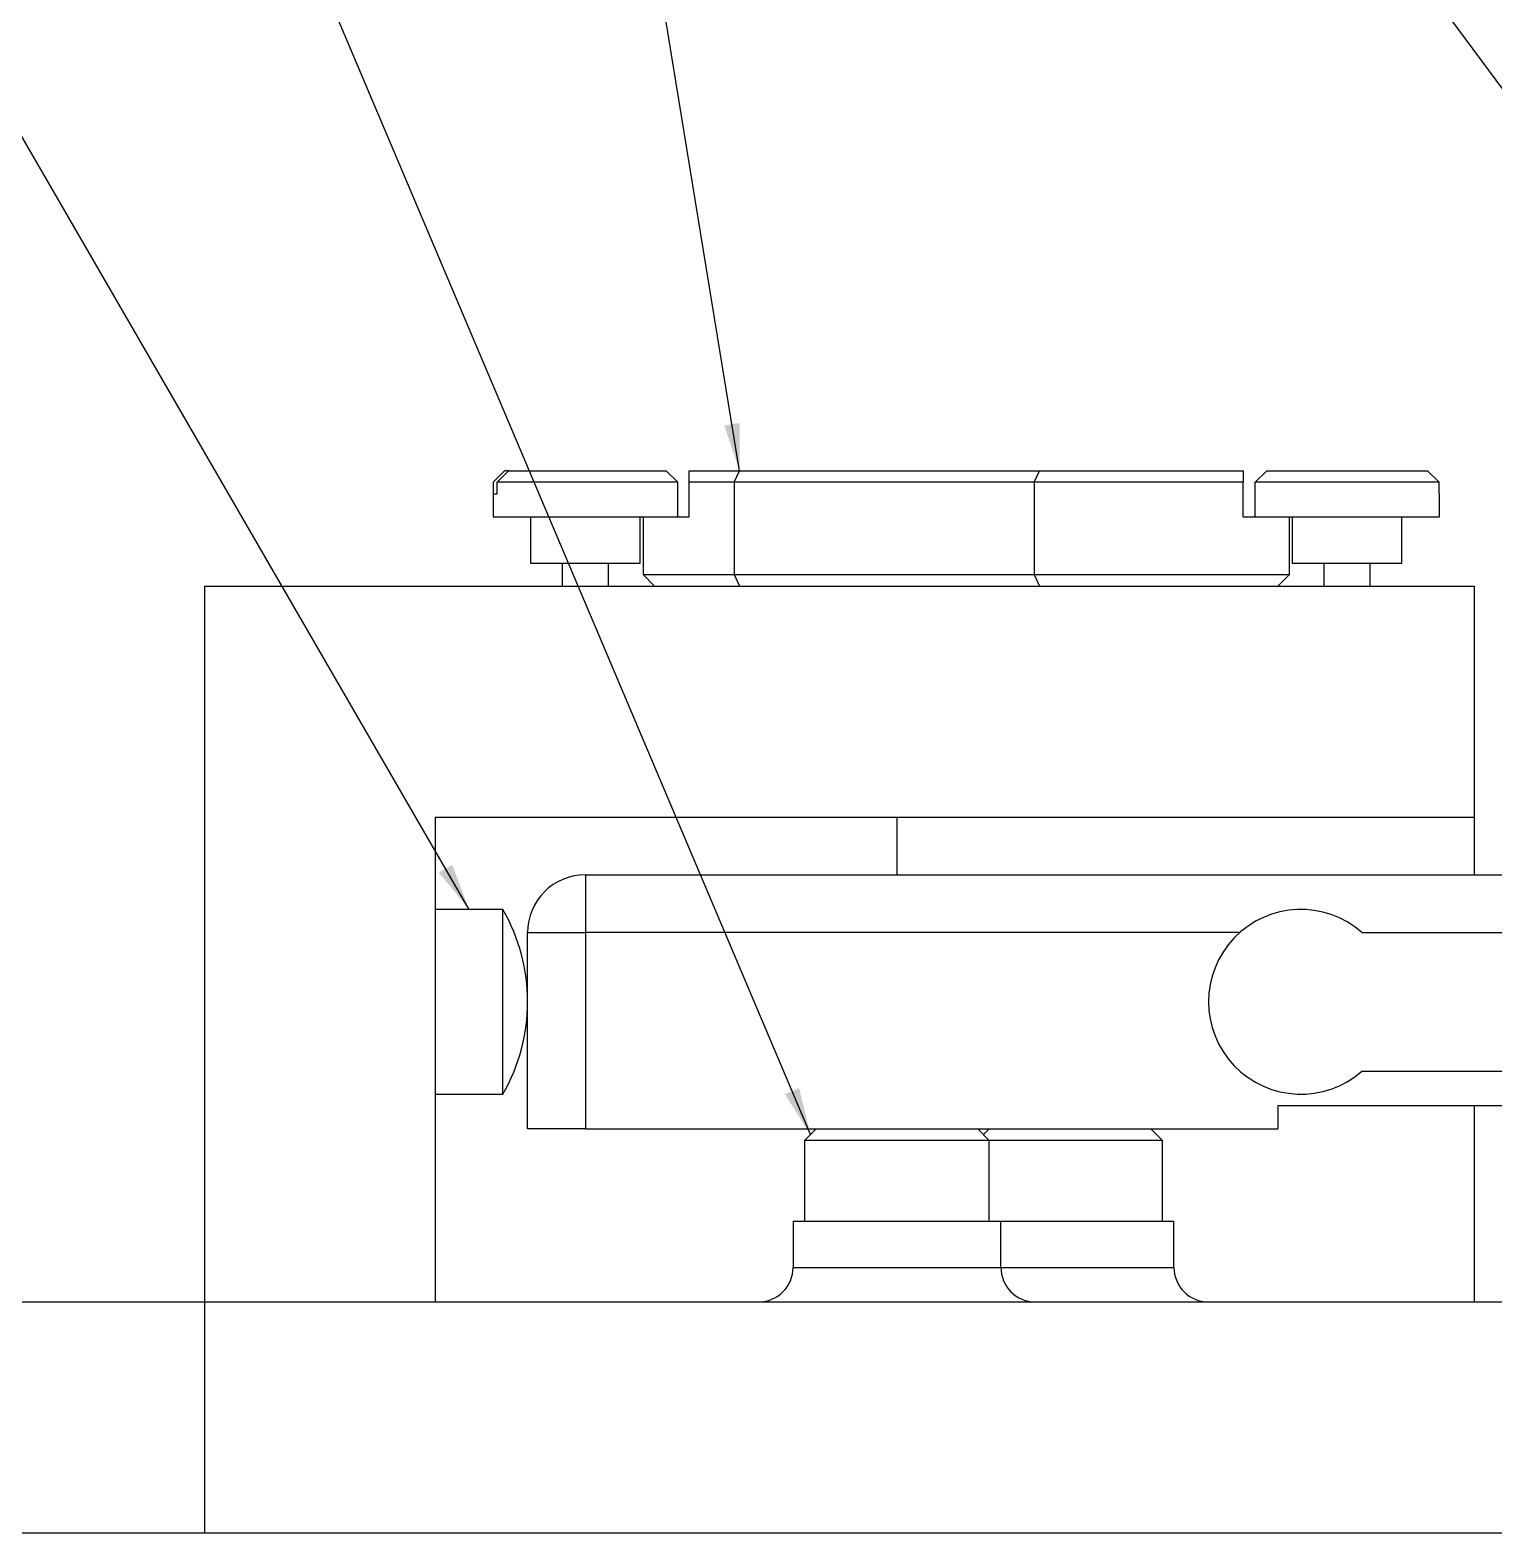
# Model space of a CAD drawing. Header units: millimetres. Extents: x 0 to 841, y 0 to 594.
# Drawn here: x 120.3 to 247.2, y 349.4 to 479.6 of the extents above; entities that cross this region are included whole.
import ezdxf

# ---------------------------------------------------------------- set-up
doc = ezdxf.new("R2010")
doc.units = ezdxf.units.MM
doc.layers.add('10', color=7, linetype='Continuous')
doc.dimstyles.new('SLDDIMSTYLE0', dxfattribs={"dimtxt": 0.18, "dimasz": 4.08, "dimexe": 0, "dimexo": 0.0625, "dimgap": 0, "dimtad": 0, "dimtih": 1, "dimtoh": 1, "dimdec": 0, "dimrnd": 1e-09, "dimzin": 0, "dimdsep": 46, "dimtxsty": 'Standard', "dimsah": 1, "dimcen": 0.09, "dimadec": 0, "dimazin": 0, "dimtfac": 4.08, "dimtdec": 0, "dimtofl": 0, "dimtmove": 0, "dimatfit": 3, "dimfxl": 0, "dimfrac": 2, "dimtolj": 1, "dimtzin": 0, "dimarcsym": 0})

msp = doc.modelspace()

# ---------------------------------------------------------------- linework, layer by layer
at = {"color": 7, "linetype": 'Continuous', "lineweight": 25}
for p, q in [((161.45, 441.44), (160.45, 440.44)), ((160.81, 440.44), (161.79, 441.44)), ((161.45, 441.44), (161.48, 441.44)), ((161.79, 441.44), (161.48, 441.44)), ((161.79, 441.44), (175.45, 441.44)), ((176.45, 440.44), (175.45, 441.44)), ((177.45, 440.44), (177.45, 441.44)), ((177.45, 441.44), (181.81, 441.44)), ((181.34, 440.44), (181.81, 441.44)), ((181.81, 441.44), (207.81, 441.44)), ((207.34, 440.44), (207.81, 441.44)), ((207.81, 441.44), (225.45, 441.44)), ((225.45, 441.44), (225.45, 440.44)), ((226.49, 440.44), (227.49, 441.44)), ((227.49, 441.44), (241.41, 441.44)), ((241.41, 441.44), (242.42, 440.44)), ((160.45, 440.44), (160.45, 437.44)), ((160.5, 440.44), (160.45, 440.44)), ((160.5, 439.44), (160.5, 440.44)), ((160.81, 439.44), (160.81, 440.44)), ((176.45, 440.44), (160.81, 440.44)), ((176.45, 437.44), (176.45, 440.44)), ((177.45, 437.44), (177.45, 440.44)), ((181.34, 440.44), (177.45, 440.44)), ((207.34, 440.44), (181.34, 440.44)), ((181.34, 440.44), (181.34, 432.44)), ((225.45, 440.44), (207.34, 440.44)), ((207.34, 440.44), (207.34, 432.44)), ((225.45, 437.44), (225.45, 440.44)), ((242.42, 440.44), (226.49, 440.44)), ((226.49, 439.44), (226.49, 440.44)), ((242.42, 439.44), (242.42, 440.44)), ((160.5, 439.44), (160.81, 439.44)), ((226.45, 439.44), (226.45, 437.44)), ((226.45, 439.44), (226.49, 439.44)), ((242.42, 439.44), (242.45, 439.44)), ((242.45, 437.44), (242.45, 439.44)), ((160.45, 437.44), (170.08, 437.44)), ((163.7, 437.44), (163.7, 433.44)), ((170.08, 437.44), (174.43, 437.44)), ((173.2, 433.44), (173.2, 437.44)), ((173.45, 437.44), (173.45, 432.44)), ((174.43, 437.44), (177.45, 437.44)), ((225.45, 437.44), (228.48, 437.44)), ((228.48, 437.44), (234.45, 437.44)), ((229.45, 432.44), (229.45, 437.44)), ((229.7, 437.44), (229.7, 433.44)), ((234.45, 437.44), (242.45, 437.44)), ((239.2, 433.44), (239.2, 437.44)), ((163.7, 433.44), (169.42, 433.44)), ((166.45, 433.44), (166.45, 431.44)), ((169.42, 433.44), (173.2, 433.44)), ((170.45, 431.44), (170.45, 433.44)), ((173.45, 432.44), (174.45, 431.44)), ((173.45, 432.44), (181.34, 432.44)), ((181.34, 432.44), (207.34, 432.44)), ((181.34, 432.44), (181.81, 431.44)), ((207.34, 432.44), (229.45, 432.44)), ((207.34, 432.44), (207.81, 431.44)), ((228.45, 431.44), (229.45, 432.44)), ((229.7, 433.44), (234.45, 433.44)), ((232.45, 433.44), (232.45, 431.44)), ((234.45, 433.44), (239.2, 433.44)), ((236.45, 431.44), (236.45, 433.44)), ((135.45, 431.44), (245.45, 431.44)), ((135.45, 431.44), (135.45, 369.44)), ((245.45, 431.44), (245.45, 411.44)), ((155.45, 411.44), (245.45, 411.44)), ((155.45, 411.44), (155.45, 369.44)), ((195.45, 411.44), (195.45, 406.44)), ((245.45, 411.44), (245.45, 406.44)), ((168.45, 406.44), (168.45, 401.44)), ((168.45, 406.44), (260.45, 406.44)), ((161.31, 403.44), (155.45, 403.44)), ((161.31, 387.44), (161.31, 403.44)), ((163.45, 401.44), (168.45, 401.44)), ((163.45, 384.44), (163.45, 401.44)), ((168.45, 401.44), (168.45, 384.44)), ((235.74, 401.44), (260.45, 401.44)), ((235.74, 389.44), (260.45, 389.44)), ((155.45, 387.44), (161.31, 387.44)), ((260.45, 386.44), (228.45, 386.44)), ((228.45, 386.44), (228.45, 384.44)), ((245.45, 386.44), (245.45, 369.44)), ((168.45, 384.44), (163.45, 384.44)), ((168.45, 384.44), (228.45, 384.44)), ((188.45, 384.44), (187.45, 383.44)), ((203.45, 383.44), (202.45, 384.44)), ((203.45, 384.44), (202.95, 383.94)), ((218.45, 383.44), (217.45, 384.44)), ((187.45, 383.44), (187.45, 376.44)), ((195.45, 383.44), (187.45, 383.44)), ((203.45, 383.44), (195.45, 383.44)), ((203.45, 376.44), (203.45, 383.44)), ((210.45, 383.44), (203.45, 383.44)), ((218.45, 383.44), (210.45, 383.44)), ((218.45, 376.44), (218.45, 383.44)), ((186.45, 376.44), (186.45, 372.44)), ((186.45, 376.44), (204.45, 376.44)), ((204.45, 372.44), (204.45, 376.44)), ((204.45, 376.44), (219.45, 376.44)), ((219.45, 372.44), (219.45, 376.44)), ((96.45, 369.44), (135.45, 369.44)), ((135.45, 369.44), (135.45, 349.44)), ((135.45, 369.44), (252.95, 369.44)), ((96.45, 349.44), (135.45, 349.44)), ((135.45, 349.44), (252.95, 349.44))]:
    msp.add_line(p, q, dxfattribs=at)
at = {"color": 8, "linetype": 'Continuous', "lineweight": 25}
for p, q in [((225.16, 401.44), (168.45, 401.44)), ((186.45, 372.44), (204.45, 372.44)), ((204.45, 372.44), (219.45, 372.44))]:
    msp.add_line(p, q, dxfattribs=at)
at = {"color": 7, "linetype": 'Continuous', "lineweight": 25}
for centre, radius, start, end in [((168.45, 401.44), 5, 90, 180), ((147.45, 395.44), 16, 330, 30), ((230.45, 395.44), 8, 48.5904, 311.4096), ((183.45, 372.44), 3, 270, 0), ((207.45, 372.44), 3, 180, 270), ((222.45, 372.44), 3, 180, 270)]:
    msp.add_arc(centre, radius, start, end, dxfattribs=at)

# ---------------------------------------------------------------- leaders
at = {"layer": '10'}
for points in [[(158.38, 403.44), (86.24, 527.98)], [(187.95, 383.94), (126.94, 527.98)], [(181.81, 441.44), (167.63, 527.98)], [(265.47, 450.8), (208.32, 527.98)]]:
    msp.add_leader(points, dimstyle='SLDDIMSTYLE0', dxfattribs=at)

doc.saveas('drawing.dxf')
